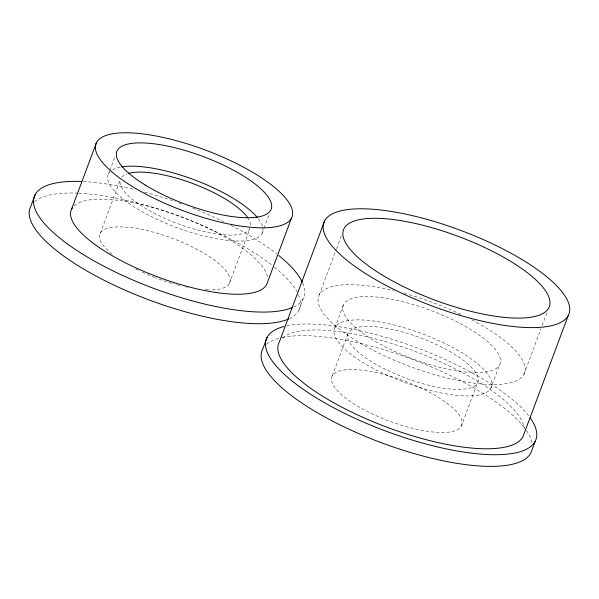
<?xml version="1.0" encoding="UTF-8"?>
<svg xmlns="http://www.w3.org/2000/svg" width="599" height="599" viewBox="0 0 599 599"><rect width="100%" height="100%" fill="white"/><g stroke="black" fill="none" stroke-linecap="round" stroke-linejoin="round"><path stroke-width="0.45" stroke-dasharray="3 2.25" d="M108.546 173.815L109.512 171.224M109.834 170.363L115.322 155.695M100.258 233.303L120.406 179.415M229.402 283.424L249.873 228.668A69.319 21.422 20.5 0 1 177.611 223.599A69.319 21.422 20.5 0 1 120.159 180.037M262.062 233.393L263.672 229.08M263.994 228.219L269.161 214.405M298.849 310.379L303.206 298.729M319.26 294.888L336.249 249.446M336.578 248.578L341.475 235.467M334.916 327.646L343.631 304.344M332.198 375.955L348.319 332.842M461.35 426.076A69.319 21.422 20.5 0 0 373.237 371.964A69.319 21.422 20.5 0 0 355.739 404.999A69.319 21.422 20.5 0 0 461.35 426.076L477.463 382.963A69.319 21.422 20.5 0 0 389.35 328.858A69.319 21.422 20.5 0 0 371.859 361.893A69.319 21.422 20.5 0 0 477.463 382.963M490.866 388.167A83.703 25.862 20.5 0 0 384.468 322.831A83.703 25.862 20.5 0 0 363.338 362.724A83.703 25.862 20.5 0 0 490.866 388.167L499.581 364.866A83.703 25.862 20.5 0 0 393.176 299.53A83.703 25.862 20.5 0 0 372.054 339.423A83.703 25.862 20.5 0 0 499.581 364.866M523.945 374.323L540.934 328.888M542.237 325.392L547.142 312.281M286.681 325.856A143.865 44.453 20.5 0 1 417.323 347.959A143.865 44.453 20.5 0 1 529.576 417.069M282.481 338.091A130.784 40.418 20.5 0 1 415.556 351.606A130.784 40.418 20.5 0 1 524.342 428.704M266.637 344.283A143.865 44.453 20.5 0 1 281.425 337.709M282.331 337.507A143.865 44.453 20.5 0 1 413.894 359.954A143.865 44.453 20.5 0 1 525.81 429.528M526.371 430.337A143.865 44.453 20.5 0 1 532.122 443.043M471.907 319.918A109.857 33.948 20.5 0 1 495.837 384.491A109.857 33.948 20.5 0 1 332.445 323.175A109.857 33.948 20.5 0 1 394.045 290.702M404.123 293.285A109.857 33.948 20.5 0 1 461.163 314.535M262.781 227.463A82.392 25.465 20.5 0 1 178.779 228.339A82.392 25.465 20.5 0 1 109.879 171.958M112.567 169.839A82.392 25.465 20.5 0 1 120.818 167.024M258.416 218.875A82.392 25.465 20.5 0 1 262.549 226.512M302.757 283.065A143.865 44.453 20.5 0 1 294.206 306.725M83.254 181.557A143.865 44.453 20.5 0 1 134.535 189.561M144.614 192.144A143.865 44.453 20.5 0 1 175.155 201.601M178.719 202.859A143.865 44.453 20.5 0 1 181.377 203.825M192.751 208.145A143.865 44.453 20.5 0 1 223.315 221.548M231.019 225.381A143.865 44.453 20.5 0 1 276.798 253.924M298.399 294.715A143.865 44.453 20.5 0 1 289.856 318.376M34.69 201.631A143.865 44.453 20.5 0 1 77.922 193.155M78.896 193.207A143.865 44.453 20.5 0 1 273.765 266.622M274.417 267.154A143.865 44.453 20.5 0 1 296.887 291.661M121.664 177.192A69.319 21.422 20.5 0 1 127.003 173.882M247.537 217.43A69.319 21.422 20.5 0 1 250.599 226.377M112.028 254.126A69.319 21.422 20.5 0 1 124.367 227.021A69.319 21.422 20.5 0 1 214.607 260.258A69.319 21.422 20.5 0 1 209.014 289.849M208.1 289.826A69.319 21.422 20.5 0 1 205.277 289.706M187.532 287.243A69.319 21.422 20.5 0 1 184.994 286.704M179.767 285.461A69.319 21.422 20.5 0 1 173.56 283.791M171.786 283.275A69.319 21.422 20.5 0 1 155.568 277.756M154.729 277.434A69.319 21.422 20.5 0 1 141.506 271.804M138.362 270.299A69.319 21.422 20.5 0 1 134.947 268.592M74.216 205.734A104.63 32.331 20.5 0 1 179.992 216.239A104.63 32.331 20.5 0 1 267.693 277.719"/><path stroke-width="0.9" d="M35.169 194.697L30.811 206.348A143.865 44.453 20.5 0 0 126.554 290.822A143.865 44.453 20.5 0 0 288.853 318.848M71.715 208.886L96.544 142.472M291.481 218.133A104.63 32.331 20.5 0 1 132.079 186.319A104.63 32.331 20.5 0 1 158.48 136.46A104.63 32.331 20.5 0 1 291.481 218.133L266.652 284.54A104.63 32.331 20.5 0 1 151.637 274.597A104.63 32.331 20.5 0 1 72.546 207.568M267.109 337.349L262.751 349A143.865 44.453 20.5 0 0 375.813 440.602A143.865 44.453 20.5 0 0 530.796 453.024L535.147 441.373M324.598 220.911L279.291 342.081A130.784 40.418 20.5 0 0 382.072 425.35A130.784 40.418 20.5 0 0 522.964 436.649L568.271 315.478A130.784 40.418 20.5 0 0 402.019 213.386A130.784 40.418 20.5 0 0 369.006 275.72A130.784 40.418 20.5 0 0 568.271 315.478M530.16 417.877A143.865 44.453 20.5 0 1 386.542 431.37A143.865 44.453 20.5 0 1 284.023 326.485M121.784 166.859A82.392 25.465 20.5 0 1 194.136 179.722A82.392 25.465 20.5 0 1 257.285 217.467M292.522 307.497A143.865 44.453 20.5 0 1 87.342 257.001A143.865 44.453 20.5 0 1 81.307 181.467M278.775 255.496A143.865 44.453 20.5 0 1 302.42 282.316M128.635 173.373A69.319 21.422 20.5 0 1 192.182 183.309A69.319 21.422 20.5 0 1 247.537 217.43M381.398 274.514A109.857 33.948 20.5 0 0 548.774 307.916A109.857 33.948 20.5 0 0 409.124 222.154A109.857 33.948 20.5 0 0 381.398 274.514M145.235 185.046A82.392 25.465 20.5 0 0 270.77 210.092A82.392 25.465 20.5 0 0 166.035 145.774A82.392 25.465 20.5 0 0 145.235 185.046"/></g></svg>
